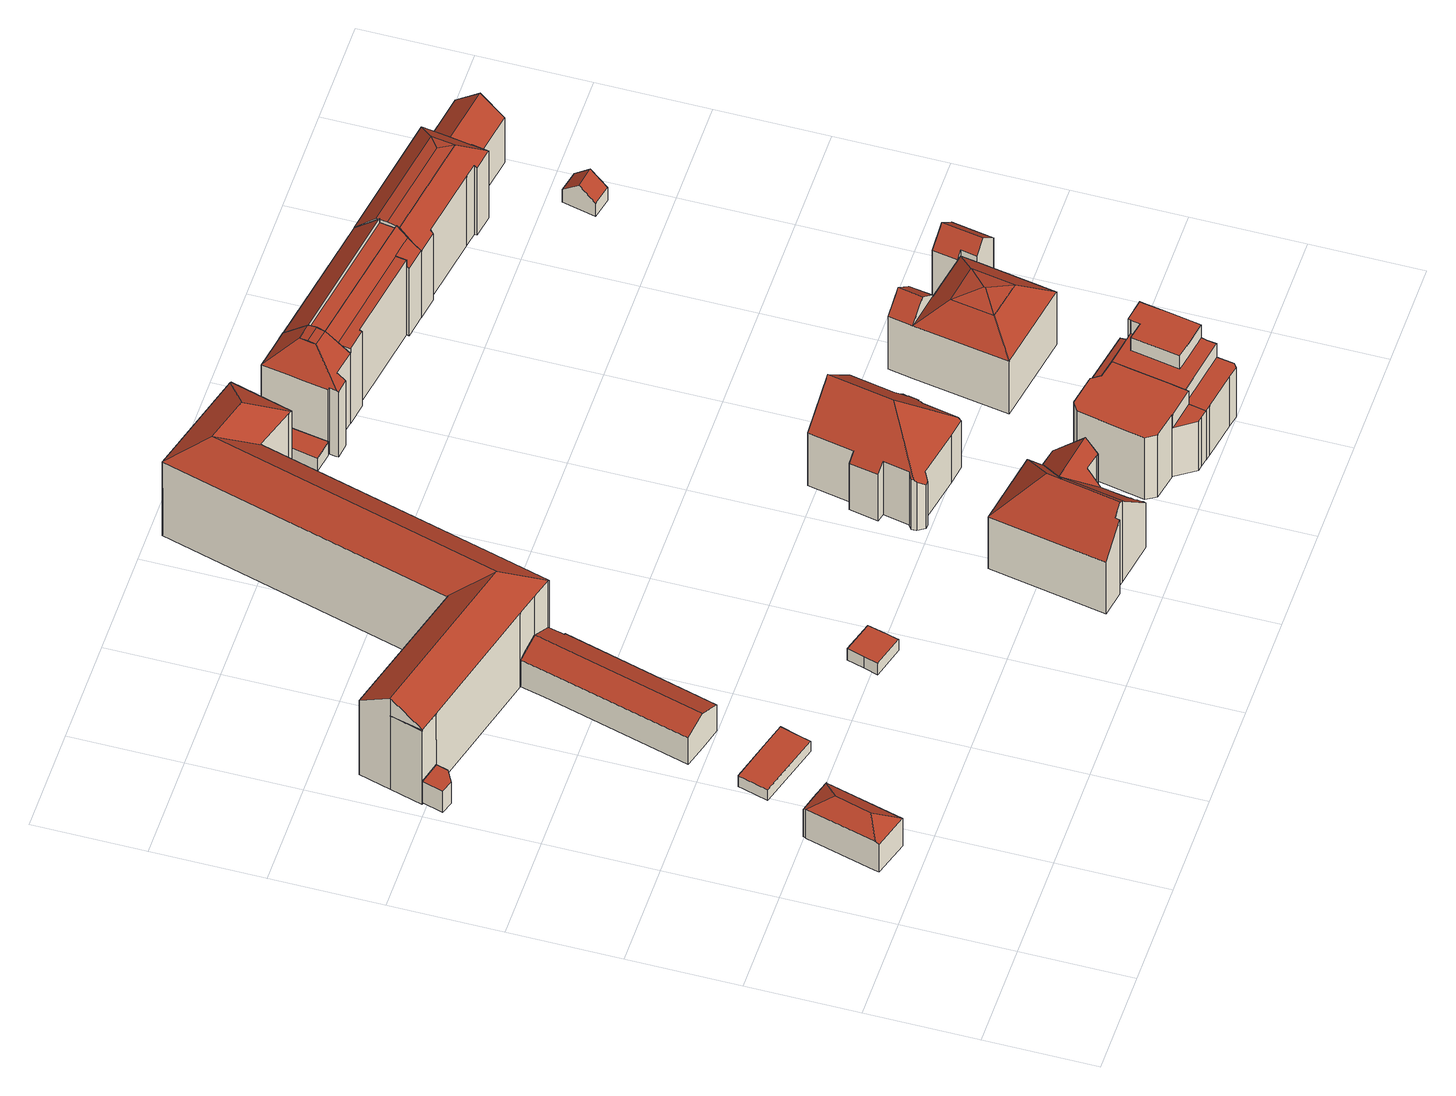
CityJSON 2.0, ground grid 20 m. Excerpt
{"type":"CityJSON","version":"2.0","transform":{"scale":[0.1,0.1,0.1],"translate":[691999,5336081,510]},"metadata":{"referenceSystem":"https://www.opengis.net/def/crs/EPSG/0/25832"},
"CityObjects":{
"building1":{"type":"Building","attributes":{"Gemeindeschluessel":"09162000","HoeheDach":"521.831","HoeheGrund":"512.980","Methode":"2000","NiedrigsteTraufeDesGebaeudes":"519.376","Geometrietyp2DReferenz":"3000","function":"31001_9998","roofType":"3200","measuredHeight":8.85,"storeysAboveGround":2},"geometry":[{"type":"Solid","lod":"2","boundaries":[[[[0,1,2,3,4,5,6,7,8]],[[9,10,11,12,13,14,15,16,17,18,19]],[[9,19,18,2,1,0,20,10]],[[20,21,11,10]],[[8,7,22,23]],[[6,5,15,14]],[[3,2,18,17]],[[0,8,23,20]],[[22,7,6,14,13,12,11,21]],[[3,17,16,15,5,4]],[[23,22,21,20]]]],"semantics":{"surfaces":[{"type":"RoofSurface","Dachneigung":"58.725","Dachorientierung":"16.795","Flaeche":"17.586","Z_MAX":"8.851","Z_MAX_ASL":"521.831","Z_MIN":"6.396","Z_MIN_ASL":"519.376"},{"type":"GroundSurface"},{"type":"WallSurface"},{"type":"RoofSurface","Dachneigung":"61.185","Dachorientierung":"285.605","Flaeche":"38.947","Z_MAX":"8.851","Z_MAX_ASL":"521.831","Z_MIN":"6.946","Z_MIN_ASL":"519.926"},{"type":"RoofSurface","Dachneigung":"55.795","Dachorientierung":"105.614","Flaeche":"44.283","Z_MAX":"8.851","Z_MAX_ASL":"521.831","Z_MIN":"6.504","Z_MIN_ASL":"519.484"},{"type":"RoofSurface","Dachneigung":"58.721","Dachorientierung":"196.797","Flaeche":"17.089","Z_MAX":"8.851","Z_MAX_ASL":"521.831","Z_MIN":"6.504","Z_MIN_ASL":"519.484"}],"values":[[0,1,2,2,3,2,2,4,2,2,5]]}}]},
"building2":{"type":"Building","attributes":{"Gemeindeschluessel":"09162000","HoeheDach":"517.660","HoeheGrund":"512.730","Methode":"1000","NiedrigsteTraufeDesGebaeudes":"517.660","Geometrietyp2DReferenz":"3000","function":"31001_2000","roofType":"1000","measuredHeight":4.93,"storeysAboveGround":1},"geometry":[{"type":"Solid","lod":"2","boundaries":[[[[24,25,26,27]],[[28,24,27,29]],[[30,31,32,33]],[[25,24,28,31,30]],[[25,30,33,26]],[[29,27,26,33,32]],[[31,28,29,32]]]],"semantics":{"surfaces":[{"type":"WallSurface"},{"type":"RoofSurface","Dachneigung":"90.000","Dachorientierung":"-1.000","Flaeche":"15.830","Z_MAX":"4.930","Z_MAX_ASL":"517.660","Z_MIN":"4.930","Z_MIN_ASL":"517.660"},{"type":"GroundSurface"}],"values":[[0,0,0,1,0,2,0]]}}]},
"building3":{"type":"Building","attributes":{"Gemeindeschluessel":"09162000","HoeheDach":"515.007","HoeheGrund":"512.550","Methode":"1000","NiedrigsteTraufeDesGebaeudes":"515.007","Geometrietyp2DReferenz":"3000","function":"31001_2000","roofType":"1000","measuredHeight":2.46},"geometry":[{"type":"Solid","lod":"2","boundaries":[[[[34,35,36,37]],[[35,38,39,36]],[[39,40,41,42,43,44,37,36]],[[35,34,45,46,47,48,49,38]],[[38,49,40,39]],[[45,34,37,44]],[[45,44,43,42,47,46]],[[48,47,42,41,40,49]]]],"semantics":{"surfaces":[{"type":"WallSurface"},{"type":"GroundSurface"},{"type":"RoofSurface","Dachneigung":"90.000","Dachorientierung":"-1.000","Flaeche":"72.469","Z_MAX":"2.457","Z_MAX_ASL":"515.007","Z_MIN":"2.457","Z_MIN_ASL":"515.007"}],"values":[[0,0,1,2,0,0,0,0]]}}]},
"building4":{"type":"Building","attributes":{"Gemeindeschluessel":"09162000","HoeheDach":"520.700","HoeheGrund":"512.400","Methode":"2000","NiedrigsteTraufeDesGebaeudes":"518.652","Geometrietyp2DReferenz":"3000","function":"31001_9998","roofType":"3100","measuredHeight":8.3,"storeysAboveGround":2},"geometry":[{"type":"Solid","lod":"2","boundaries":[[[[50,51,52,53]],[[54,55,56,57]],[[55,54,58,59,60,61]],[[62,61,60,63,64,65]],[[59,50,53,66,63,60]],[[58,54,57,67]],[[66,53,52,68,64,63]],[[58,67,69,51,50,59]],[[56,62,65,64,68,52,51,69,67,57]],[[55,61,62,56]]]],"semantics":{"surfaces":[{"type":"WallSurface"},{"type":"RoofSurface","Dachneigung":"64.855","Dachorientierung":"105.459","Flaeche":"149.408","Z_MAX":"8.300","Z_MAX_ASL":"520.700","Z_MIN":"6.284","Z_MIN_ASL":"518.684"},{"type":"RoofSurface","Dachneigung":"64.856","Dachorientierung":"285.461","Flaeche":"151.240","Z_MAX":"8.300","Z_MAX_ASL":"520.700","Z_MIN":"6.252","Z_MIN_ASL":"518.652"},{"type":"GroundSurface"}],"values":[[0,0,1,0,2,0,0,0,3,0]]}}]},
"building5":{"type":"Building","attributes":{"Gemeindeschluessel":"09162000","HoeheDach":"515.208","HoeheGrund":"512.480","Methode":"1000","NiedrigsteTraufeDesGebaeudes":"515.208","Geometrietyp2DReferenz":"3000","function":"31001_2000","roofType":"1000","measuredHeight":2.73},"geometry":[{"type":"Solid","lod":"2","boundaries":[[[[70,71,72,73]],[[74,75,76,77]],[[78,79,80,81]],[[75,70,73,76]],[[81,80,82,77,76,73,72,83]],[[80,79,84,74,77,82]],[[71,85,83,72]],[[79,78,85,71,70,75,74,84]],[[85,78,81,83]]]],"semantics":{"surfaces":[{"type":"WallSurface"},{"type":"GroundSurface"},{"type":"RoofSurface","Dachneigung":"90.000","Dachorientierung":"-1.000","Flaeche":"35.656","Z_MAX":"2.728","Z_MAX_ASL":"515.208","Z_MIN":"2.728","Z_MIN_ASL":"515.208"}],"values":[[0,0,0,0,1,0,0,2,0]]}}]},
"building6":{"type":"Building","attributes":{"name":"Kunstsammlung des Herzoglichen Georgianums","Gemeindeschluessel":"09162000","HoeheDach":"533.890","HoeheGrund":"512.248","Methode":"2000","NiedrigsteTraufeDesGebaeudes":"529.681","Geometrietyp2DReferenz":"3000","function":"31001_3020","roofType":"3100","measuredHeight":21.64,"storeysAboveGround":3},"address":[{"country":"Germany","locality":"München","thoroughfareName":"Professor-Huber-Platz 1"}],"geometry":[{"type":"Solid","lod":"2","boundaries":[[[[86,87,88,89]],[[90,91,92,93]],[[94,95,96,97,98]],[[99,100,101,102,103]],[[104,105,91,90]],[[106,107,108,109]],[[110,111,91,105,112]],[[113,93,92,114,115]],[[115,114,116,117]],[[118,87,86,119]],[[107,106,99,103,93,113,120,121]],[[122,121,120,119,86,89]],[[107,121,122,108]],[[112,97,96,110]],[[94,123,124,95]],[[99,106,109,100]],[[116,114,92,91,111]],[[124,101,100,109,108,122,89,88,117,116,111,110,96,95]],[[123,94,98,104,90,125]],[[117,88,87,118,113,115]],[[120,113,118,119]],[[101,124,123,125,102]],[[125,90,93,103,102]],[[97,112,105,104,98]]]],"semantics":{"surfaces":[{"type":"WallSurface"},{"type":"RoofSurface","Dachneigung":"55.581","Dachorientierung":"285.602","Flaeche":"385.052","Z_MAX":"21.642","Z_MAX_ASL":"533.890","Z_MIN":"17.626","Z_MIN_ASL":"529.874"},{"type":"RoofSurface","Dachneigung":"55.308","Dachorientierung":"15.477","Flaeche":"103.211","Z_MAX":"21.642","Z_MAX_ASL":"533.890","Z_MIN":"17.626","Z_MIN_ASL":"529.874"},{"type":"RoofSurface","Dachneigung":"56.478","Dachorientierung":"15.057","Flaeche":"207.510","Z_MAX":"21.642","Z_MAX_ASL":"533.890","Z_MIN":"17.626","Z_MIN_ASL":"529.874"},{"type":"RoofSurface","Dachneigung":"90.000","Dachorientierung":"-1.000","Flaeche":"0.559","Z_MAX":"17.592","Z_MAX_ASL":"529.840","Z_MIN":"17.592","Z_MIN_ASL":"529.840"},{"type":"RoofSurface","Dachneigung":"56.478","Dachorientierung":"195.057","Flaeche":"255.793","Z_MAX":"21.642","Z_MAX_ASL":"533.890","Z_MIN":"17.625","Z_MIN_ASL":"529.873"},{"type":"GroundSurface"},{"type":"RoofSurface","Dachneigung":"55.310","Dachorientierung":"195.478","Flaeche":"61.061","Z_MAX":"21.642","Z_MAX_ASL":"533.890","Z_MIN":"17.626","Z_MIN_ASL":"529.874"},{"type":"RoofSurface","Dachneigung":"55.581","Dachorientierung":"105.602","Flaeche":"395.892","Z_MAX":"21.642","Z_MAX_ASL":"533.890","Z_MIN":"17.433","Z_MIN_ASL":"529.681"},{"type":"RoofSurface","Dachneigung":"54.872","Dachorientierung":"105.304","Flaeche":"42.023","Z_MAX":"21.642","Z_MAX_ASL":"533.890","Z_MIN":"17.530","Z_MIN_ASL":"529.778"}],"values":[[0,1,0,0,2,0,0,3,0,4,5,0,0,0,0,0,0,6,7,0,0,0,8,9]]}}]},
"building7":{"type":"Building","attributes":{"Gemeindeschluessel":"09162000","HoeheDach":"530.750","HoeheGrund":"510.990","Methode":"2000","NiedrigsteTraufeDesGebaeudes":"521.743","Geometrietyp2DReferenz":"3000","function":"31001_9998","roofType":"2100","measuredHeight":19.76,"storeysAboveGround":3},"geometry":[{"type":"Solid","lod":"2","boundaries":[[[[126,127,128,129]],[[130,131,132,133]],[[134,135,136,137,138]],[[139,130,133,140]],[[141,142,126,129,143,144,140,133,132,145,146,147,148,149,150,151,152,153,154]],[[155,156,149,148]],[[128,127,135,134,157,131,130,139,158,159]],[[160,161,135,162]],[[138,146,145,157,134]],[[143,129,128,159]],[[152,163,161,160,153]],[[164,165,166,162,135,127]],[[153,160,162,166,154]],[[159,158,144,143]],[[167,137,136,168,169,156,155]],[[158,139,140,144]],[[136,135,161]],[[166,165,141,154]],[[131,157,145,132]],[[169,170,151,150]],[[167,155,148,147]],[[164,127,126,142]],[[146,138,137,167,147]],[[156,169,150,149]],[[163,171,168,136,161]],[[151,170,171,163,152]],[[165,164,142,141]],[[171,170,169,168]]]],"semantics":{"surfaces":[{"type":"WallSurface"},{"type":"RoofSurface","Dachneigung":"50.063","Dachorientierung":"100.379","Flaeche":"19.078","Z_MAX":"19.760","Z_MAX_ASL":"530.750","Z_MIN":"18.660","Z_MIN_ASL":"529.650"},{"type":"GroundSurface"},{"type":"RoofSurface","Dachneigung":"43.909","Dachorientierung":"100.379","Flaeche":"85.740","Z_MAX":"18.660","Z_MAX_ASL":"529.650","Z_MIN":"10.753","Z_MIN_ASL":"521.743"},{"type":"RoofSurface","Dachneigung":"43.890","Dachorientierung":"9.954","Flaeche":"55.115","Z_MAX":"18.660","Z_MAX_ASL":"529.650","Z_MIN":"12.470","Z_MIN_ASL":"523.460"},{"type":"RoofSurface","Dachneigung":"36.869","Dachorientierung":"189.977","Flaeche":"35.589","Z_MAX":"18.660","Z_MAX_ASL":"529.650","Z_MIN":"12.523","Z_MIN_ASL":"523.513"},{"type":"RoofSurface","Dachneigung":"42.348","Dachorientierung":"280.379","Flaeche":"175.000","Z_MAX":"19.760","Z_MAX_ASL":"530.750","Z_MIN":"12.375","Z_MIN_ASL":"523.365"},{"type":"RoofSurface","Dachneigung":"44.910","Dachorientierung":"100.379","Flaeche":"28.189","Z_MAX":"19.760","Z_MAX_ASL":"530.750","Z_MIN":"12.470","Z_MIN_ASL":"523.460"},{"type":"RoofSurface","Dachneigung":"44.432","Dachorientierung":"9.992","Flaeche":"72.893","Z_MAX":"19.760","Z_MAX_ASL":"530.750","Z_MIN":"12.371","Z_MIN_ASL":"523.361"}],"values":[[0,0,1,0,2,0,3,4,0,0,0,5,0,0,6,0,0,0,0,0,0,0,0,0,7,0,0,8]]}}]},
"building8":{"type":"Building","attributes":{"Gemeindeschluessel":"09162000","HoeheDach":"516.264","HoeheGrund":"511.110","Methode":"2000","NiedrigsteTraufeDesGebaeudes":"512.928","Geometrietyp2DReferenz":"3000","function":"31001_2000","roofType":"1000","measuredHeight":5.15},"geometry":[{"type":"Solid","lod":"2","boundaries":[[[[172,173,174,175]],[[176,177,178,179]],[[173,180,181,174]],[[182,175,174,181,183,184,185,186,187,188,189]],[[172,175,182,189,190,176,179]],[[180,173,172,179,178,191,192]],[[192,191,184,183]],[[193,194,188,187]],[[178,177,195,186,185,184,191]],[[180,192,183,181]],[[195,193,187,186]],[[190,194,193,195,177,176]],[[194,190,189,188]]]],"semantics":{"surfaces":[{"type":"WallSurface"},{"type":"GroundSurface"},{"type":"RoofSurface","Dachneigung":"90.000","Dachorientierung":"-1.000","Flaeche":"16.145","Z_MAX":"1.818","Z_MAX_ASL":"512.928","Z_MIN":"1.818","Z_MIN_ASL":"512.928"},{"type":"RoofSurface","Dachneigung":"90.000","Dachorientierung":"-1.000","Flaeche":"8.484","Z_MAX":"5.154","Z_MAX_ASL":"516.264","Z_MIN":"5.154","Z_MIN_ASL":"516.264"}],"values":[[0,0,0,1,0,2,0,0,0,0,0,3,0]]}}]},
"building9":{"type":"Building","attributes":{"Gemeindeschluessel":"09162000","HoeheDach":"531.980","HoeheGrund":"512.410","Methode":"2000","NiedrigsteTraufeDesGebaeudes":"522.688","Geometrietyp2DReferenz":"3000","function":"31001_1000","roofType":"3200","measuredHeight":19.57,"storeysAboveGround":3},"geometry":[{"type":"Solid","lod":"2","boundaries":[[[[196,197,198,199]],[[200,201,202,203]],[[204,205,203,202,206,207,208,209,210,211,212,213,214,215,216,217,218,219,199,198,220,221,222,223,224,225,226]],[[227,200,203,205]],[[228,229,209,208]],[[230,231,222,221]],[[197,232,220,198]],[[233,196,199,219]],[[234,235,214,213]],[[236,233,219,218,217,237]],[[238,239,216,215]],[[239,237,217,216]],[[201,240,206,202]],[[212,211,210,241,242,243]],[[244,245,231,230,232,197,196,233,236,246]],[[247,225,224,223,245,244]],[[247,248,226,225]],[[232,230,221,220]],[[238,235,234,243,242,246,236,237,239]],[[240,249,207,206]],[[235,238,215,214]],[[243,234,213,212]],[[250,227,205,204]],[[241,229,228,249,240,201,200,227,250,248,247,244,246,242]],[[249,228,208,207]],[[229,241,210,209]],[[248,250,204,226]],[[231,245,223,222]]]],"semantics":{"surfaces":[{"type":"WallSurface"},{"type":"GroundSurface"},{"type":"RoofSurface","Dachneigung":"45.365","Dachorientierung":"280.920","Flaeche":"164.046","Z_MAX":"19.570","Z_MAX_ASL":"531.980","Z_MIN":"11.104","Z_MIN_ASL":"523.514"},{"type":"RoofSurface","Dachneigung":"45.370","Dachorientierung":"189.868","Flaeche":"100.437","Z_MAX":"19.570","Z_MAX_ASL":"531.980","Z_MIN":"10.387","Z_MIN_ASL":"522.797"},{"type":"RoofSurface","Dachneigung":"45.364","Dachorientierung":"100.922","Flaeche":"180.812","Z_MAX":"19.570","Z_MAX_ASL":"531.980","Z_MIN":"10.278","Z_MIN_ASL":"522.688"}],"values":[[0,0,1,0,0,0,0,0,0,0,0,0,0,0,2,0,0,0,3,0,0,0,0,4,0,0,0,0]]}}]},
"building10":{"type":"Building","attributes":{"Gemeindeschluessel":"09162000","HoeheDach":"525.915","HoeheGrund":"511.070","Methode":"1000","NiedrigsteTraufeDesGebaeudes":"522.820","Geometrietyp2DReferenz":"3000","function":"31001_9998","roofType":"1000","measuredHeight":14.85,"storeysAboveGround":4},"geometry":[{"type":"Solid","lod":"2","boundaries":[[[[251,252,253,254,255,256,257,258,259,260,261,262,263,264,265,266,267]],[[268,269,255,254]],[[270,271,260,259]],[[255,269,272,273,274,257,256]],[[275,276,266,265]],[[277,253,252,251,278,279,280]],[[281,275,265,264]],[[282,274,273,279,278,283,276,275,281,284,285,286,271,270]],[[277,268,254,253]],[[285,284,263,262]],[[284,281,264,263]],[[257,274,282,270,259,258]],[[286,285,262,261,260,271]],[[268,277,280,272,269]],[[276,283,267,266]],[[279,273,272,280]],[[283,278,251,267]]]],"semantics":{"surfaces":[{"type":"GroundSurface"},{"type":"WallSurface"},{"type":"RoofSurface","Dachneigung":"90.000","Dachorientierung":"-1.000","Flaeche":"179.339","Z_MAX":"14.845","Z_MAX_ASL":"525.915","Z_MIN":"14.845","Z_MIN_ASL":"525.915"},{"type":"RoofSurface","Dachneigung":"90.000","Dachorientierung":"-1.000","Flaeche":"13.230","Z_MAX":"11.750","Z_MAX_ASL":"522.820","Z_MIN":"11.750","Z_MIN_ASL":"522.820"}],"values":[[0,1,1,1,1,1,1,2,1,1,1,1,1,3,1,1,1]]}}]},
"building11":{"type":"Building","attributes":{"Gemeindeschluessel":"09162000","HoeheDach":"515.289","HoeheGrund":"512.210","Methode":"1000","NiedrigsteTraufeDesGebaeudes":"515.289","Geometrietyp2DReferenz":"3000","function":"51009_1610","roofType":"1000","measuredHeight":3.08},"geometry":[{"type":"Solid","lod":"2","boundaries":[[[[287,288,289,290,291,292]],[[293,289,288,294]],[[291,290,289,293,295,296]],[[292,291,296,295,297,298]],[[295,293,294,297]],[[292,298,297,294,288,287]]]],"semantics":{"surfaces":[{"type":"WallSurface"},{"type":"RoofSurface","Dachneigung":"90.000","Dachorientierung":"-1.000","Flaeche":"45.559","Z_MAX":"3.079","Z_MAX_ASL":"515.289","Z_MIN":"3.079","Z_MIN_ASL":"515.289"},{"type":"GroundSurface"}],"values":[[0,0,1,0,0,2]]}}]},
"building12":{"type":"Building","attributes":{"Gemeindeschluessel":"09162000","HoeheDach":"532.056","HoeheGrund":"512.120","Methode":"2000","NiedrigsteTraufeDesGebaeudes":"527.649","Geometrietyp2DReferenz":"3000","function":"31001_1000","roofType":"2100","measuredHeight":19.94,"storeysAboveGround":5},"address":[{"country":"Germany","locality":"München","thoroughfareName":"Veterinärstraße 2"}],"geometry":[{"type":"Solid","lod":"2","boundaries":[[[[299,300,301,302,303,304,305,306]],[[307,308,309,302,301,310]],[[311,312,313,314,315,316,301,300,299,306,317]],[[317,306,305,318]],[[319,320,321,322,323,324]],[[325,326,327,328]],[[311,317,318,329,327,326]],[[330,307,310,301,316]],[[322,321,320,331,312,311,326,325]],[[330,316,315,332,333]],[[334,335,319,324,323,328,327,329,318,305,304,303,302,309,308,336]],[[322,325,328,323]],[[315,314,313,332]],[[319,335,334,336,308,307,330,333,331,320]],[[333,332,313,312,331]]]],"semantics":{"surfaces":[{"type":"WallSurface"},{"type":"RoofSurface","Dachneigung":"46.638","Dachorientierung":"281.960","Flaeche":"51.522","Z_MAX":"19.820","Z_MAX_ASL":"531.940","Z_MIN":"15.537","Z_MIN_ASL":"527.657"},{"type":"RoofSurface","Dachneigung":"46.863","Dachorientierung":"11.855","Flaeche":"34.087","Z_MAX":"19.820","Z_MAX_ASL":"531.940","Z_MIN":"15.537","Z_MIN_ASL":"527.657"},{"type":"RoofSurface","Dachneigung":"54.675","Dachorientierung":"191.849","Flaeche":"31.733","Z_MAX":"19.820","Z_MAX_ASL":"531.940","Z_MIN":"15.529","Z_MIN_ASL":"527.649"},{"type":"RoofSurface","Dachneigung":"84.933","Dachorientierung":"11.854","Flaeche":"4.868","Z_MAX":"19.936","Z_MAX_ASL":"532.056","Z_MIN":"19.802","Z_MIN_ASL":"531.922"},{"type":"GroundSurface"},{"type":"RoofSurface","Dachneigung":"84.933","Dachorientierung":"191.846","Flaeche":"4.882","Z_MAX":"19.936","Z_MAX_ASL":"532.056","Z_MIN":"19.802","Z_MIN_ASL":"531.922"}],"values":[[0,0,1,0,0,0,0,2,3,4,5,0,0,0,6]]}}]},
"building13":{"type":"Building","attributes":{"Gemeindeschluessel":"09162000","HoeheDach":"528.950","HoeheGrund":"511.020","Methode":"2000","NiedrigsteTraufeDesGebaeudes":"522.710","Geometrietyp2DReferenz":"3000","function":"31001_9998","roofType":"1000","measuredHeight":17.93,"storeysAboveGround":5},"geometry":[{"type":"Solid","lod":"2","boundaries":[[[[337,338,339,340]],[[341,342,343,344]],[[345,346,347,348]],[[349,350,351,352,353,354,355]],[[356,283,357,358,359,278]],[[353,360,361,362,363,344,343,276,364,283,356,278,365,354]],[[366,337,340,367]],[[368,365,278,359,369,370,371]],[[372,338,337,366,346,345,342,341,373,374,375]],[[346,366,367,347]],[[376,377,378,379]],[[373,341,344,363]],[[349,380,381,350]],[[360,372,375,374,362,361]],[[377,371,370,378]],[[339,382,352,351,350,381,379,378,370,369,359,358,357,383,384,385,348,347,367,340]],[[353,352,382,339,338,372,360]],[[380,376,379,381]],[[364,276,384,383,357,283]],[[342,345,348,385,384,276,343]],[[376,380,349,355,368,371,377]],[[354,365,368,355]],[[374,373,363,362]]]],"semantics":{"surfaces":[{"type":"WallSurface"},{"type":"RoofSurface","Dachneigung":"90.000","Dachorientierung":"-1.000","Flaeche":"74.291","Z_MAX":"14.900","Z_MAX_ASL":"525.920","Z_MIN":"14.900","Z_MIN_ASL":"525.920"},{"type":"RoofSurface","Dachneigung":"90.000","Dachorientierung":"-1.000","Flaeche":"76.303","Z_MAX":"17.930","Z_MAX_ASL":"528.950","Z_MIN":"17.930","Z_MIN_ASL":"528.950"},{"type":"GroundSurface"},{"type":"RoofSurface","Dachneigung":"90.000","Dachorientierung":"-1.000","Flaeche":"42.518","Z_MAX":"11.690","Z_MAX_ASL":"522.710","Z_MIN":"11.690","Z_MIN_ASL":"522.710"}],"values":[[0,0,0,0,0,1,0,0,2,0,0,0,0,0,0,3,0,0,0,0,4,0,0]]}}]},
"building14":{"type":"Building","attributes":{"Gemeindeschluessel":"09162000","HoeheDach":"514.800","HoeheGrund":"510.900","Methode":"2000","NiedrigsteTraufeDesGebaeudes":"514.170","Geometrietyp2DReferenz":"3000","function":"31001_2000","roofType":"3100","measuredHeight":3.9},"geometry":[{"type":"Solid","lod":"2","boundaries":[[[[386,387,388,389,390,391]],[[392,393,389,388,387,394]],[[393,395,390,389]],[[386,391,390,395,396,397]],[[396,392,394,397]],[[395,393,392,396]],[[397,394,387,386]]]],"semantics":{"surfaces":[{"type":"GroundSurface"},{"type":"WallSurface"},{"type":"RoofSurface","Dachneigung":"71.791","Dachorientierung":"190.409","Flaeche":"28.259","Z_MAX":"3.900","Z_MAX_ASL":"514.800","Z_MIN":"3.270","Z_MIN_ASL":"514.170"},{"type":"RoofSurface","Dachneigung":"71.774","Dachorientierung":"10.411","Flaeche":"28.252","Z_MAX":"3.900","Z_MAX_ASL":"514.800","Z_MIN":"3.276","Z_MIN_ASL":"514.176"}],"values":[[0,1,1,1,2,3,1]]}}]},
"building15":{"type":"Building","attributes":{"Gemeindeschluessel":"09162000","HoeheDach":"531.960","HoeheGrund":"512.030","Methode":"2000","NiedrigsteTraufeDesGebaeudes":"527.621","Geometrietyp2DReferenz":"3000","function":"31001_1000","roofType":"2100","measuredHeight":19.93,"storeysAboveGround":5},"address":[{"country":"Germany","locality":"München","thoroughfareName":"Veterinärstraße 2a"}],"geometry":[{"type":"Solid","lod":"2","boundaries":[[[[398,399,400,401]],[[402,403,404]],[[405,331,406,407,408,409,410,411,412,413,414,415]],[[409,416,417,410]],[[418,419,420,421]],[[422,407,406,423]],[[418,421,424,425,426,417,416,427,422,423,428,429]],[[425,424,421,420,430,401,400,414,413,412,411,410,417,426]],[[427,408,407,422]],[[419,403,430,420]],[[403,402,398,401,430]],[[429,404,403,419,418]],[[416,409,408,427]],[[429,428,331,405,404]],[[399,415,414,400]],[[398,402,404,405,415,399]],[[331,428,423,406]]]],"semantics":{"surfaces":[{"type":"WallSurface"},{"type":"RoofSurface","Dachneigung":"90.000","Dachorientierung":"-1.000","Flaeche":"77.359","Z_MAX":"19.110","Z_MAX_ASL":"531.140","Z_MIN":"19.110","Z_MIN_ASL":"531.140"},{"type":"GroundSurface"},{"type":"RoofSurface","Dachneigung":"51.174","Dachorientierung":"191.653","Flaeche":"13.561","Z_MAX":"17.850","Z_MAX_ASL":"529.880","Z_MIN":"15.919","Z_MIN_ASL":"527.949"},{"type":"RoofSurface","Dachneigung":"46.596","Dachorientierung":"11.731","Flaeche":"161.202","Z_MAX":"19.930","Z_MAX_ASL":"531.960","Z_MIN":"15.591","Z_MIN_ASL":"527.621"},{"type":"RoofSurface","Dachneigung":"45.481","Dachorientierung":"191.718","Flaeche":"75.191","Z_MAX":"19.911","Z_MAX_ASL":"531.941","Z_MIN":"17.844","Z_MIN_ASL":"529.874"},{"type":"RoofSurface","Dachneigung":"90.000","Dachorientierung":"-1.000","Flaeche":"42.238","Z_MAX":"17.850","Z_MAX_ASL":"529.880","Z_MIN":"17.850","Z_MIN_ASL":"529.880"}],"values":[[0,0,0,0,0,1,0,2,0,0,0,3,4,5,0,6,0]]}}]},
"building16":{"type":"Building","attributes":{"Gemeindeschluessel":"09162000","HoeheDach":"529.860","HoeheGrund":"512.080","Methode":"2000","NiedrigsteTraufeDesGebaeudes":"524.640","Geometrietyp2DReferenz":"3000","function":"31001_1000","roofType":"3400","measuredHeight":17.78,"storeysAboveGround":3},"geometry":[{"type":"Solid","lod":"2","boundaries":[[[[431,432,433]],[[434,435,436]],[[437,438,439,440]],[[441,442,441,443,444,445,446,447]],[[448,449,450,451]],[[434,436,431,433]],[[452,453,454,455,437,440,456]],[[438,443,441,439]],[[436,435,432,431]],[[457,446,445,444,458,455,454,453,459,460,461,451,450]],[[452,462,459,453]],[[449,448,463,434,433,464]],[[437,455,458,444,443,438]],[[435,441,447,432]],[[448,451,461,460,465,463]],[[449,464,457,450]],[[464,447,446,457]],[[462,465,460,459]],[[456,440,439,441,442,466]],[[433,432,447,464]],[[434,463,465,462,452,456,466,442,441,435]]]],"semantics":{"surfaces":[{"type":"RoofSurface","Dachneigung":"74.198","Dachorientierung":"189.641","Flaeche":"13.546","Z_MAX":"17.780","Z_MAX_ASL":"529.860","Z_MIN":"16.780","Z_MIN_ASL":"528.860"},{"type":"RoofSurface","Dachneigung":"75.648","Dachorientierung":"9.626","Flaeche":"15.129","Z_MAX":"17.780","Z_MAX_ASL":"529.860","Z_MIN":"16.773","Z_MIN_ASL":"528.853"},{"type":"RoofSurface","Dachneigung":"48.004","Dachorientierung":"99.741","Flaeche":"21.445","Z_MAX":"15.928","Z_MAX_ASL":"528.008","Z_MIN":"12.680","Z_MIN_ASL":"524.760"},{"type":"WallSurface"},{"type":"RoofSurface","Dachneigung":"73.695","Dachorientierung":"100.097","Flaeche":"14.680","Z_MAX":"17.780","Z_MAX_ASL":"529.860","Z_MIN":"16.780","Z_MIN_ASL":"528.860"},{"type":"RoofSurface","Dachneigung":"48.009","Dachorientierung":"279.748","Flaeche":"21.584","Z_MAX":"15.928","Z_MAX_ASL":"528.008","Z_MIN":"12.668","Z_MIN_ASL":"524.748"},{"type":"RoofSurface","Dachneigung":"76.030","Dachorientierung":"279.972","Flaeche":"17.066","Z_MAX":"17.780","Z_MAX_ASL":"529.860","Z_MIN":"16.773","Z_MIN_ASL":"528.853"},{"type":"GroundSurface"},{"type":"RoofSurface","Dachneigung":"50.430","Dachorientierung":"100.015","Flaeche":"82.533","Z_MAX":"16.780","Z_MAX_ASL":"528.860","Z_MIN":"12.602","Z_MIN_ASL":"524.682"},{"type":"RoofSurface","Dachneigung":"46.831","Dachorientierung":"279.687","Flaeche":"76.823","Z_MAX":"16.787","Z_MAX_ASL":"528.867","Z_MIN":"12.600","Z_MIN_ASL":"524.680"},{"type":"RoofSurface","Dachneigung":"49.806","Dachorientierung":"189.815","Flaeche":"78.754","Z_MAX":"16.787","Z_MAX_ASL":"528.867","Z_MIN":"12.600","Z_MIN_ASL":"524.680"},{"type":"RoofSurface","Dachneigung":"47.486","Dachorientierung":"9.832","Flaeche":"75.240","Z_MAX":"16.780","Z_MAX_ASL":"528.860","Z_MIN":"12.560","Z_MIN_ASL":"524.640"}],"values":[[0,1,2,3,3,4,3,5,6,7,3,8,3,9,3,3,3,3,3,10,11]]}}]},
"building17":{"type":"Building","attributes":{"Gemeindeschluessel":"09162000","HoeheDach":"528.175","HoeheGrund":"512.100","Methode":"2000","NiedrigsteTraufeDesGebaeudes":"524.812","Geometrietyp2DReferenz":"3000","function":"31001_2000","roofType":"3100","measuredHeight":16.07},"geometry":[{"type":"Solid","lod":"2","boundaries":[[[[467,468,469,470,450,471]],[[470,472,451,450]],[[473,474,475,460]],[[471,450,451,460,475,476,477,467]],[[478,468,467,477]],[[470,469,479,474,473,472]],[[478,479,469,468]],[[472,473,460,451]],[[478,477,476,475,474,479]]]],"semantics":{"surfaces":[{"type":"WallSurface"},{"type":"GroundSurface"},{"type":"RoofSurface","Dachneigung":"46.569","Dachorientierung":"280.111","Flaeche":"30.354","Z_MAX":"16.075","Z_MAX_ASL":"528.175","Z_MIN":"12.819","Z_MIN_ASL":"524.919"},{"type":"RoofSurface","Dachneigung":"46.568","Dachorientierung":"100.111","Flaeche":"36.556","Z_MAX":"16.075","Z_MAX_ASL":"528.175","Z_MIN":"12.712","Z_MIN_ASL":"524.812"}],"values":[[0,0,0,1,0,2,3,0,0]]}}]},
"building18":{"type":"Building","attributes":{"Gemeindeschluessel":"09162000","HoeheDach":"532.045","HoeheGrund":"511.796","Methode":"2000","NiedrigsteTraufeDesGebaeudes":"527.733","Geometrietyp2DReferenz":"3000","function":"31001_1000","roofType":"2100","measuredHeight":20.25,"storeysAboveGround":5},"address":[{"country":"Germany","locality":"München","thoroughfareName":"Veterinärstraße 4"}],"geometry":[{"type":"Solid","lod":"2","boundaries":[[[[480,481,482,483]],[[484,485,486,487]],[[488,480,483]],[[489,490,491,492]],[[488,493,481,480]],[[494,495,496,497]],[[495,491,490,496]],[[498,493,488,499,500]],[[491,495,494,483,482,501,485,484,492]],[[502,503,494,497]],[[499,488,483,494,503,504,505]],[[506,502,497,496,490,489,487,486,507,508,509,510,511]],[[485,501,507,486]],[[504,503,502,506]],[[492,484,487,489]],[[507,501,482,481,493,498,508]],[[505,511,510,499]],[[500,499,510,509]],[[504,506,511,505]],[[509,508,498,500]]]],"semantics":{"surfaces":[{"type":"RoofSurface","Dachneigung":"80.722","Dachorientierung":"189.551","Flaeche":"40.360","Z_MAX":"20.249","Z_MAX_ASL":"532.045","Z_MIN":"19.904","Z_MIN_ASL":"531.700"},{"type":"WallSurface"},{"type":"RoofSurface","Dachneigung":"80.703","Dachorientierung":"98.883","Flaeche":"4.528","Z_MAX":"20.249","Z_MAX_ASL":"532.045","Z_MIN":"19.903","Z_MIN_ASL":"531.699"},{"type":"RoofSurface","Dachneigung":"80.684","Dachorientierung":"9.551","Flaeche":"40.365","Z_MAX":"20.249","Z_MAX_ASL":"532.045","Z_MIN":"19.903","Z_MIN_ASL":"531.699"},{"type":"RoofSurface","Dachneigung":"45.085","Dachorientierung":"9.551","Flaeche":"124.122","Z_MAX":"19.903","Z_MAX_ASL":"531.699","Z_MIN":"15.937","Z_MIN_ASL":"527.733"},{"type":"RoofSurface","Dachneigung":"44.467","Dachorientierung":"189.551","Flaeche":"111.210","Z_MAX":"19.904","Z_MAX_ASL":"531.700","Z_MIN":"15.945","Z_MIN_ASL":"527.741"},{"type":"RoofSurface","Dachneigung":"48.465","Dachorientierung":"98.991","Flaeche":"47.112","Z_MAX":"19.904","Z_MAX_ASL":"531.700","Z_MIN":"15.985","Z_MIN_ASL":"527.781"},{"type":"GroundSurface"}],"values":[[0,1,2,1,3,1,1,4,5,1,6,7,1,1,1,1,1,1,1,1]]}}]},
"building19":{"type":"Building","attributes":{"Gemeindeschluessel":"09162000","HoeheDach":"517.558","HoeheGrund":"511.823","Methode":"1000","NiedrigsteTraufeDesGebaeudes":"514.757","Geometrietyp2DReferenz":"3000","function":"31001_2000","roofType":"3100","measuredHeight":5.74},"geometry":[{"type":"Solid","lod":"2","boundaries":[[[[512,513,514,515]],[[513,516,517,518,514]],[[519,517,516,520]],[[521,515,514,518]],[[519,520,512,515,521]],[[520,516,513,512]],[[518,517,519,521]]]],"semantics":{"surfaces":[{"type":"WallSurface"},{"type":"RoofSurface","Dachneigung":"49.038","Dachorientierung":"190.123","Flaeche":"16.094","Z_MAX":"5.735","Z_MAX_ASL":"517.558","Z_MIN":"3.029","Z_MIN_ASL":"514.852"},{"type":"GroundSurface"},{"type":"RoofSurface","Dachneigung":"49.035","Dachorientierung":"10.116","Flaeche":"16.465","Z_MAX":"5.735","Z_MAX_ASL":"517.558","Z_MIN":"2.934","Z_MIN_ASL":"514.757"}],"values":[[0,0,1,2,0,3,0]]}}]},
"building20":{"type":"Building","attributes":{"Gemeindeschluessel":"09162000","HoeheDach":"526.066","HoeheGrund":"511.655","Methode":"1000","NiedrigsteTraufeDesGebaeudes":"522.324","Geometrietyp2DReferenz":"3000","function":"31001_1000","roofType":"3100","measuredHeight":14.41,"storeysAboveGround":3},"address":[{"country":"Germany","locality":"München","thoroughfareName":"Veterinärstraße 6"}],"geometry":[{"type":"Solid","lod":"2","boundaries":[[[[522,523,524,525,526]],[[527,528,529,530,531]],[[529,528,532,526,525]],[[531,530,524,523]],[[527,533,532,528]],[[527,531,523,522,533]],[[524,530,529,525]],[[533,522,526,532]]]],"semantics":{"surfaces":[{"type":"WallSurface"},{"type":"GroundSurface"},{"type":"RoofSurface","Dachneigung":"50.327","Dachorientierung":"9.680","Flaeche":"70.565","Z_MAX":"14.411","Z_MAX_ASL":"526.066","Z_MIN":"10.668","Z_MIN_ASL":"522.324"},{"type":"RoofSurface","Dachneigung":"50.324","Dachorientierung":"189.678","Flaeche":"69.227","Z_MAX":"14.411","Z_MAX_ASL":"526.066","Z_MIN":"10.688","Z_MIN_ASL":"522.343"}],"values":[[0,0,1,2,0,3,0,0]]}}]}
},
"vertices":[
[186,378,95],[187,378,95],[187,379,94],[185,379,94],[150,389,95],[120,397,95],[119,393,98],[118,391,99],[143,350,118],[186,378,30],[148,238,30],[82,258,30],[84,265,30],[118,391,30],[119,393,30],[120,397,30],[150,389,30],[185,379,30],[187,379,30],[187,378,30],[148,238,95],[82,258,95],[84,265,99],[125,285,118],
[57,994,77],[51,973,77],[51,973,27],[57,994,27],[15,1005,77],[15,1005,27],[27,960,77],[4,967,77],[4,967,27],[27,960,27],
[320,496,50],[311,465,50],[311,465,25],[320,496,25],[304,440,50],[304,440,25],[183,476,25],[195,518,25],[198,530,25],[199,530,25],[282,507,25],[282,507,50],[199,530,50],[198,530,50],[195,518,50],[183,476,50],
[345,917,106],[345,917,24],[304,928,24],[304,928,87],[377,876,88],[380,876,87],[380,876,24],[377,876,24],[384,906,88],[346,916,107],[262,609,107],[303,598,87],[303,598,24],[221,621,87],[221,621,24],[262,609,24],[293,885,87],[384,906,24],[293,885,24],[346,916,24],
[511,442,52],[569,425,52],[569,425,25],[511,442,25],[494,386,52],[502,411,52],[502,411,25],[494,386,25],[558,383,52],[554,369,52],[554,369,25],[558,383,25],[553,369,25],[561,394,25],[553,369,52],[561,394,52],
[15,1005,198],[32,1063,198],[32,1063,22],[15,1005,22],[491,1503,239],[450,1574,199],[304,1053,199],[345,980,239],[608,1410,199],[608,1410,22],[617,1408,22],[617,1408,198],[615,1408,199],[384,906,199],[384,906,22],[388,905,22],[388,905,197],[385,906,199],[576,1479,239],[646,1520,199],[345,917,199],[304,928,199],[304,928,22],[345,917,22],[648,1519,22],[450,1574,22],[648,1519,198],[32,1064,239],[303,1050,201],[48,1121,199],[303,1050,22],[48,1121,22],[32,1064,198],[17,1005,198],[17,1005,199],[57,994,199],[57,994,22],[532,1433,200],[532,1433,22],[532,1431,199],
[892,132,10],[892,132,135],[884,84,135],[884,84,10],[897,68,118],[897,62,118],[897,62,10],[897,68,10],[821,71,196],[842,187,196],[827,177,208],[808,74,208],[815,72,202],[896,72,120],[896,72,10],[927,150,10],[896,156,10],[889,81,10],[892,77,10],[896,58,10],[815,72,10],[790,77,10],[788,69,10],[740,77,10],[779,287,10],[916,263,10],[911,236,10],[945,229,10],[932,149,10],[788,69,187],[740,77,134],[896,58,117],[892,77,124],[889,81,129],[945,229,135],[912,236,135],[935,171,196],[911,236,135],[896,156,168],[927,150,167],[932,149,167],[790,77,187],[832,205,208],[779,287,134],[916,263,134],[915,262,135],
[912,70,29],[896,72,29],[896,72,11],[912,70,11],[922,123,63],[892,129,63],[892,129,29],[922,123,29],[893,77,29],[893,77,11],[922,123,11],[889,81,11],[884,84,11],[892,129,11],[892,132,11],[896,156,11],[927,150,11],[923,127,11],[923,127,63],[884,84,29],[889,81,29],[896,156,63],[927,150,63],[892,132,63],
[820,432,151],[830,479,151],[830,479,24],[820,432,24],[994,488,131],[998,487,127],[998,487,24],[994,488,24],[990,502,24],[993,495,24],[995,469,24],[989,469,24],[986,464,24],[982,461,24],[977,458,24],[964,394,24],[963,388,24],[927,394,24],[839,411,24],[828,403,24],[821,404,24],[812,417,24],[812,422,24],[812,426,24],[814,482,24],[824,534,24],[839,531,24],[854,613,24],[924,601,24],[1000,587,24],[986,508,24],[993,495,134],[986,464,134],[982,461,138],[824,534,135],[839,531,150],[814,482,135],[812,426,144],[927,394,137],[839,411,138],[812,422,144],[812,417,140],[828,403,128],[821,404,128],[995,469,127],[977,458,142],[964,394,142],[963,388,136],[924,601,220],[854,613,150],[902,484,220],[1000,587,143],[986,508,142],[989,469,132],[990,502,137],
[1117,78,11],[1112,51,11],[1106,20,11],[1089,23,11],[1080,25,11],[1055,61,11],[1054,62,11],[1053,62,11],[1006,71,11],[994,89,11],[1003,135,11],[1018,210,11],[1035,221,11],[1092,211,11],[1103,195,11],[1137,188,11],[1131,158,11],[1089,23,128],[1080,25,128],[1006,71,159],[994,89,159],[1055,61,128],[1055,61,159],[1054,62,159],[1103,195,159],[1137,188,159],[1106,20,128],[1117,78,159],[1112,51,159],[1112,51,128],[1092,211,159],[1053,62,159],[1131,158,159],[1035,221,159],[1018,210,159],[1003,135,159],
[704,1420,22],[716,1489,22],[716,1489,53],[704,1420,53],[696,1370,53],[696,1370,22],[681,1494,53],[681,1494,22],[656,1376,53],[694,1370,53],[656,1376,22],[694,1370,22],
[703,1414,177],[708,1443,177],[716,1489,177],[716,1489,21],[708,1443,21],[703,1414,21],[696,1370,21],[696,1370,177],[792,1476,177],[792,1476,21],[761,1481,21],[761,1481,177],[696,1357,179],[748,1406,219],[748,1408,219],[750,1421,219],[753,1434,219],[753,1436,219],[698,1369,179],[698,1369,21],[772,1356,21],[772,1356,188],[740,1362,188],[726,1364,188],[726,1364,21],[740,1362,21],[723,1349,176],[696,1353,176],[696,1353,21],[723,1349,21],[696,1357,21],[784,1431,219],[779,1401,219],[750,1421,221],[782,1416,221],[782,1416,21],[779,1401,21],[784,1431,21],
[1246,169,190],[1241,138,190],[1241,138,10],[1246,169,10],[1201,160,190],[1204,177,190],[1204,177,159],[1201,160,159],[1205,177,190],[1206,182,190],[1206,182,10],[1205,177,10],[1218,7,127],[1218,7,10],[1223,38,10],[1226,57,10],[1226,57,159],[1223,38,159],[1223,38,127],[1118,85,159],[1131,158,10],[1118,85,10],[1117,78,10],[1228,66,159],[1185,73,159],[1153,79,159],[1169,166,159],[1134,172,159],[1113,57,159],[1247,175,190],[1247,175,10],[1113,57,127],[1113,57,10],[1106,20,10],[1106,20,127],[1228,66,190],[1169,166,190],[1153,79,190],[1185,73,190],[1186,6,127],[1118,18,127],[1118,18,10],[1186,6,10],[1209,1,127],[1209,1,10],[1228,66,10],[1134,172,10],[1137,188,10],[1204,177,10],
[1283,184,9],[1144,209,9],[1147,228,9],[1150,247,9],[1290,221,9],[1286,202,9],[1147,228,48],[1150,247,42],[1144,209,42],[1290,221,42],[1286,202,48],[1283,184,42],
[815,1354,199],[814,1349,199],[814,1349,20],[815,1354,20],[982,1326,199],[982,1326,184],[985,1345,199],[776,1380,199],[779,1401,211],[784,1430,211],[784,1430,220],[792,1476,176],[792,1476,20],[784,1430,20],[779,1401,20],[776,1380,20],[772,1356,20],[772,1356,199],[1044,1433,176],[1044,1433,20],[1025,1314,179],[981,1321,180],[981,1321,20],[1025,1314,20],[1037,1388,211],[1032,1358,211],[1029,1338,20],[1032,1358,20],[1037,1388,20],[1037,1388,220],[1032,1358,219],[1029,1338,199],[982,1326,20],
[1197,418,199],[1151,390,189],[1224,377,189],[1238,455,189],[1164,467,189],[1197,422,199],[1207,551,148],[1172,558,180],[1164,514,180],[1200,508,148],[1128,520,147],[1128,520,146],[1136,564,147],[1136,564,21],[1128,520,21],[1099,349,21],[1099,349,147],[1295,490,147],[1290,461,147],[1290,461,21],[1295,490,21],[1199,507,147],[1199,507,21],[1200,508,21],[1207,551,21],[1200,508,146],[1265,320,21],[1172,558,21],[1222,503,21],[1283,492,21],[1294,490,21],[1222,503,147],[1294,490,148],[1265,320,147],[1283,492,148],[1164,514,146],
[1347,451,21],[1347,451,148],[1312,458,182],[1290,461,161],[1312,458,21],[1295,490,161],[1283,492,149],[1291,537,149],[1291,537,21],[1325,531,21],[1360,525,21],[1360,525,148],[1325,531,182],
[1210,1344,220],[1034,1373,220],[1031,1352,217],[1227,1319,217],[1069,1312,183],[1068,1307,177],[1068,1307,18],[1069,1312,18],[1234,1361,217],[1197,1290,18],[1223,1286,18],[1223,1286,183],[1197,1290,183],[1038,1394,217],[1264,1274,178],[1223,1281,178],[1223,1281,18],[1264,1274,18],[1044,1433,177],[1283,1392,178],[1283,1393,177],[1025,1314,177],[1270,1304,18],[1270,1304,178],[1268,1304,179],[1276,1347,178],[1268,1304,18],[1025,1314,18],[1044,1433,18],[1283,1393,18],[1283,1392,18],[1276,1347,18],
[1331,1171,48],[1369,1162,49],[1369,1162,18],[1331,1171,18],[1363,1133,76],[1356,1102,49],[1356,1102,18],[1317,1110,49],[1323,1140,76],[1317,1110,18],
[1268,1304,123],[1276,1348,161],[1283,1392,123],[1283,1392,17],[1268,1304,17],[1387,1284,124],[1387,1284,17],[1402,1372,17],[1402,1372,123],[1395,1328,161],[1270,1304,17],[1270,1304,124]
]}
